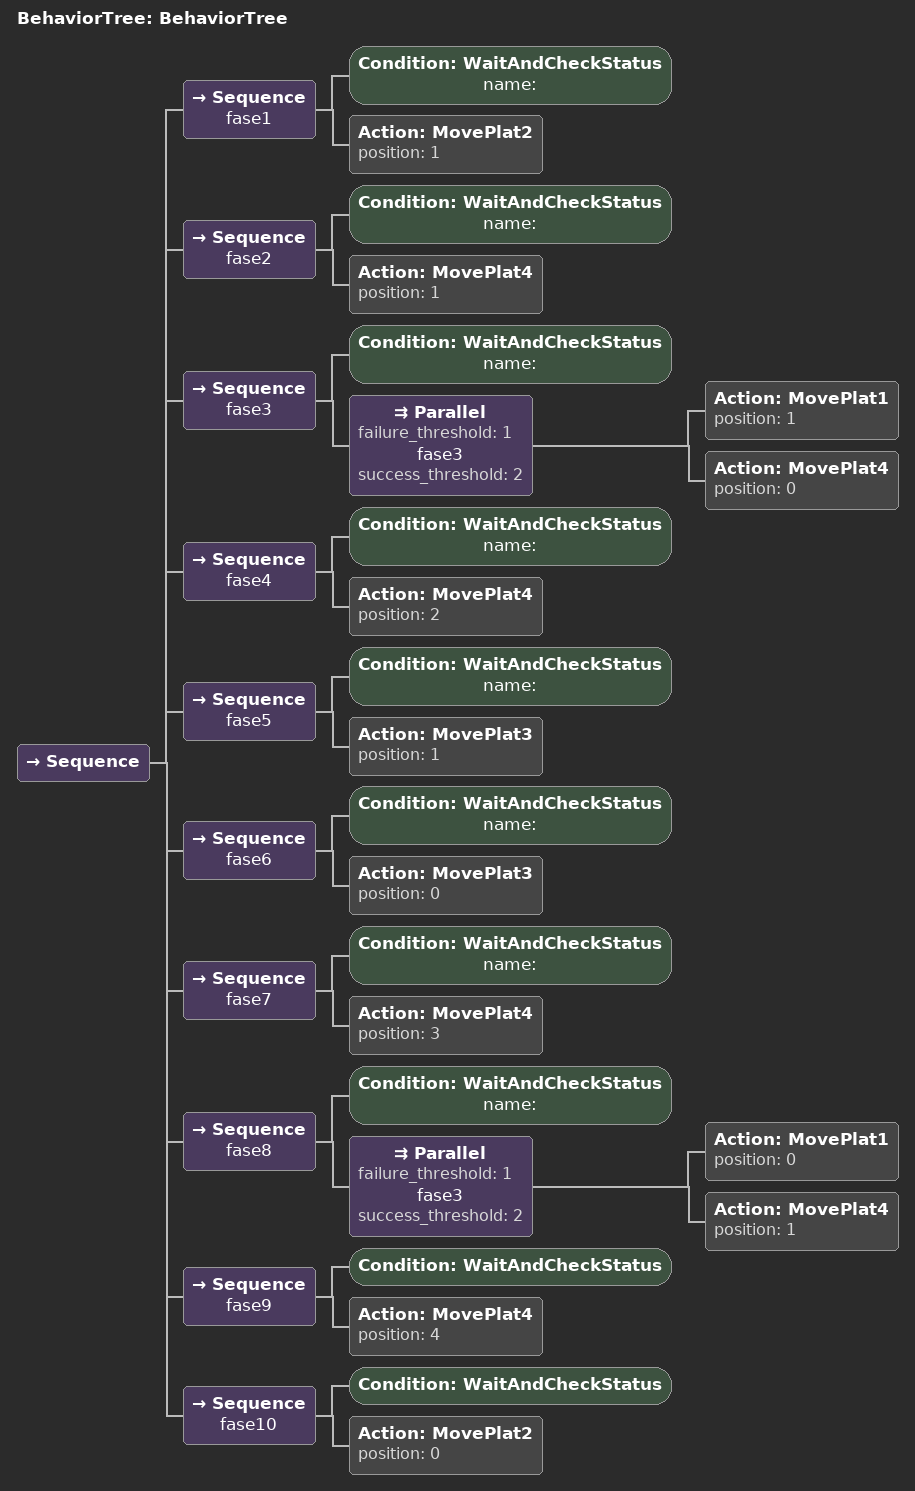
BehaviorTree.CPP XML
<?xml version="1.0"?>
<root main_tree_to_execute="BehaviorTree">
    <BehaviorTree ID="BehaviorTree">
        <Sequence>
            <Sequence name="fase1">
                <Condition ID="WaitAndCheckStatus" name=""/>
                <Action ID="MovePlat2" position="1"/>
            </Sequence>
            <Sequence name="fase2">
                <Condition ID="WaitAndCheckStatus" name=""/>
                <Action ID="MovePlat4" position="1"/>
            </Sequence>
            <Sequence name="fase3">
                <Condition ID="WaitAndCheckStatus" name=""/>
                <Parallel failure_threshold="1" name="fase3" success_threshold="2">
                    <Action ID="MovePlat1" position="1"/>
                    <Action ID="MovePlat4" position="0"/>
                </Parallel>
            </Sequence>
            <Sequence name="fase4">
                <Condition ID="WaitAndCheckStatus" name=""/>
                <Action ID="MovePlat4" position="2"/>
            </Sequence>
            <Sequence name="fase5">
                <Condition ID="WaitAndCheckStatus" name=""/>
                <Action ID="MovePlat3" position="1"/>
            </Sequence>
            <Sequence name="fase6">
                <Condition ID="WaitAndCheckStatus" name=""/>
                <Action ID="MovePlat3" position="0"/>
            </Sequence>
            <Sequence name="fase7">
                <Condition ID="WaitAndCheckStatus" name=""/>
                <Action ID="MovePlat4" position="3"/>
            </Sequence>
            <Sequence name="fase8">
                <Condition ID="WaitAndCheckStatus" name=""/>
                <Parallel failure_threshold="1" name="fase3" success_threshold="2">
                    <Action ID="MovePlat1" position="0"/>
                    <Action ID="MovePlat4" position="1"/>
                </Parallel>
            </Sequence>
            <Sequence name="fase9">
                <Condition ID="WaitAndCheckStatus"/>
                <Action ID="MovePlat4" position="4"/>
            </Sequence>
            <Sequence name="fase10">
                <Condition ID="WaitAndCheckStatus"/>
                <Action ID="MovePlat2" position="0"/>
            </Sequence>
        </Sequence>
    </BehaviorTree>
</root>
